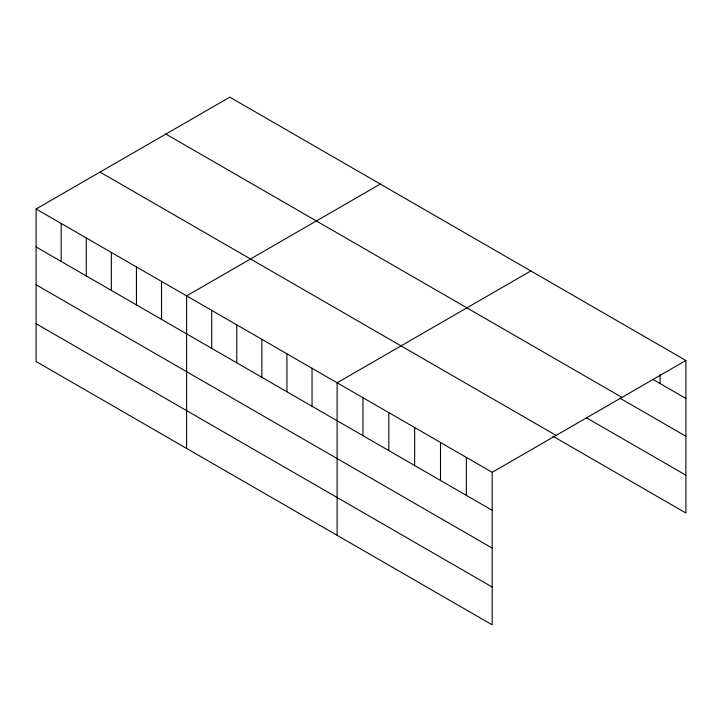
<?xml version="1.0" encoding="UTF-8"?>
<svg xmlns="http://www.w3.org/2000/svg" width="722" height="722" viewBox="0 0 722 722"><rect width="100%" height="100%" fill="white"/><g stroke="black" fill="none" stroke-linecap="round" stroke-linejoin="round"><path stroke-width="1.08" d="M36.1 208.992L492.196 472.314L492.196 624.846L36.1 361.523L36.1 208.992L229.804 97.154L685.9 360.477L685.9 513.008L552.844 436.187M380.313 184.056L186.61 295.885L186.61 448.416M530.832 270.949L337.12 382.786L337.12 535.318M492.196 472.314L685.9 360.477M653.356 379.664L685.9 398.454M165.88 134.066L621.976 397.389M619.855 398.129L685.9 436.259M586.345 417.731L685.9 475.202M100.024 172.089L556.111 435.411M36.1 246.969L492.196 510.292M36.1 284.775L492.196 548.097M36.1 323.718L492.196 587.04M660.052 374.601L660.052 383.535M466.349 457.396L466.349 495.373M440.501 442.469L440.501 480.455M414.654 427.55L414.654 465.528M388.815 412.632L388.815 450.609M362.967 397.705L362.967 435.682M312.039 368.301L312.039 406.278M286.95 353.816L286.95 391.802M261.869 339.34L261.869 377.317M236.78 324.855L236.78 362.832M211.699 310.37L211.699 348.347M161.529 281.409L161.529 319.386M136.44 266.923L136.44 304.901M111.359 252.438L111.359 290.415M86.27 237.962L86.27 275.939M61.189 223.477L61.189 261.454"/></g></svg>
